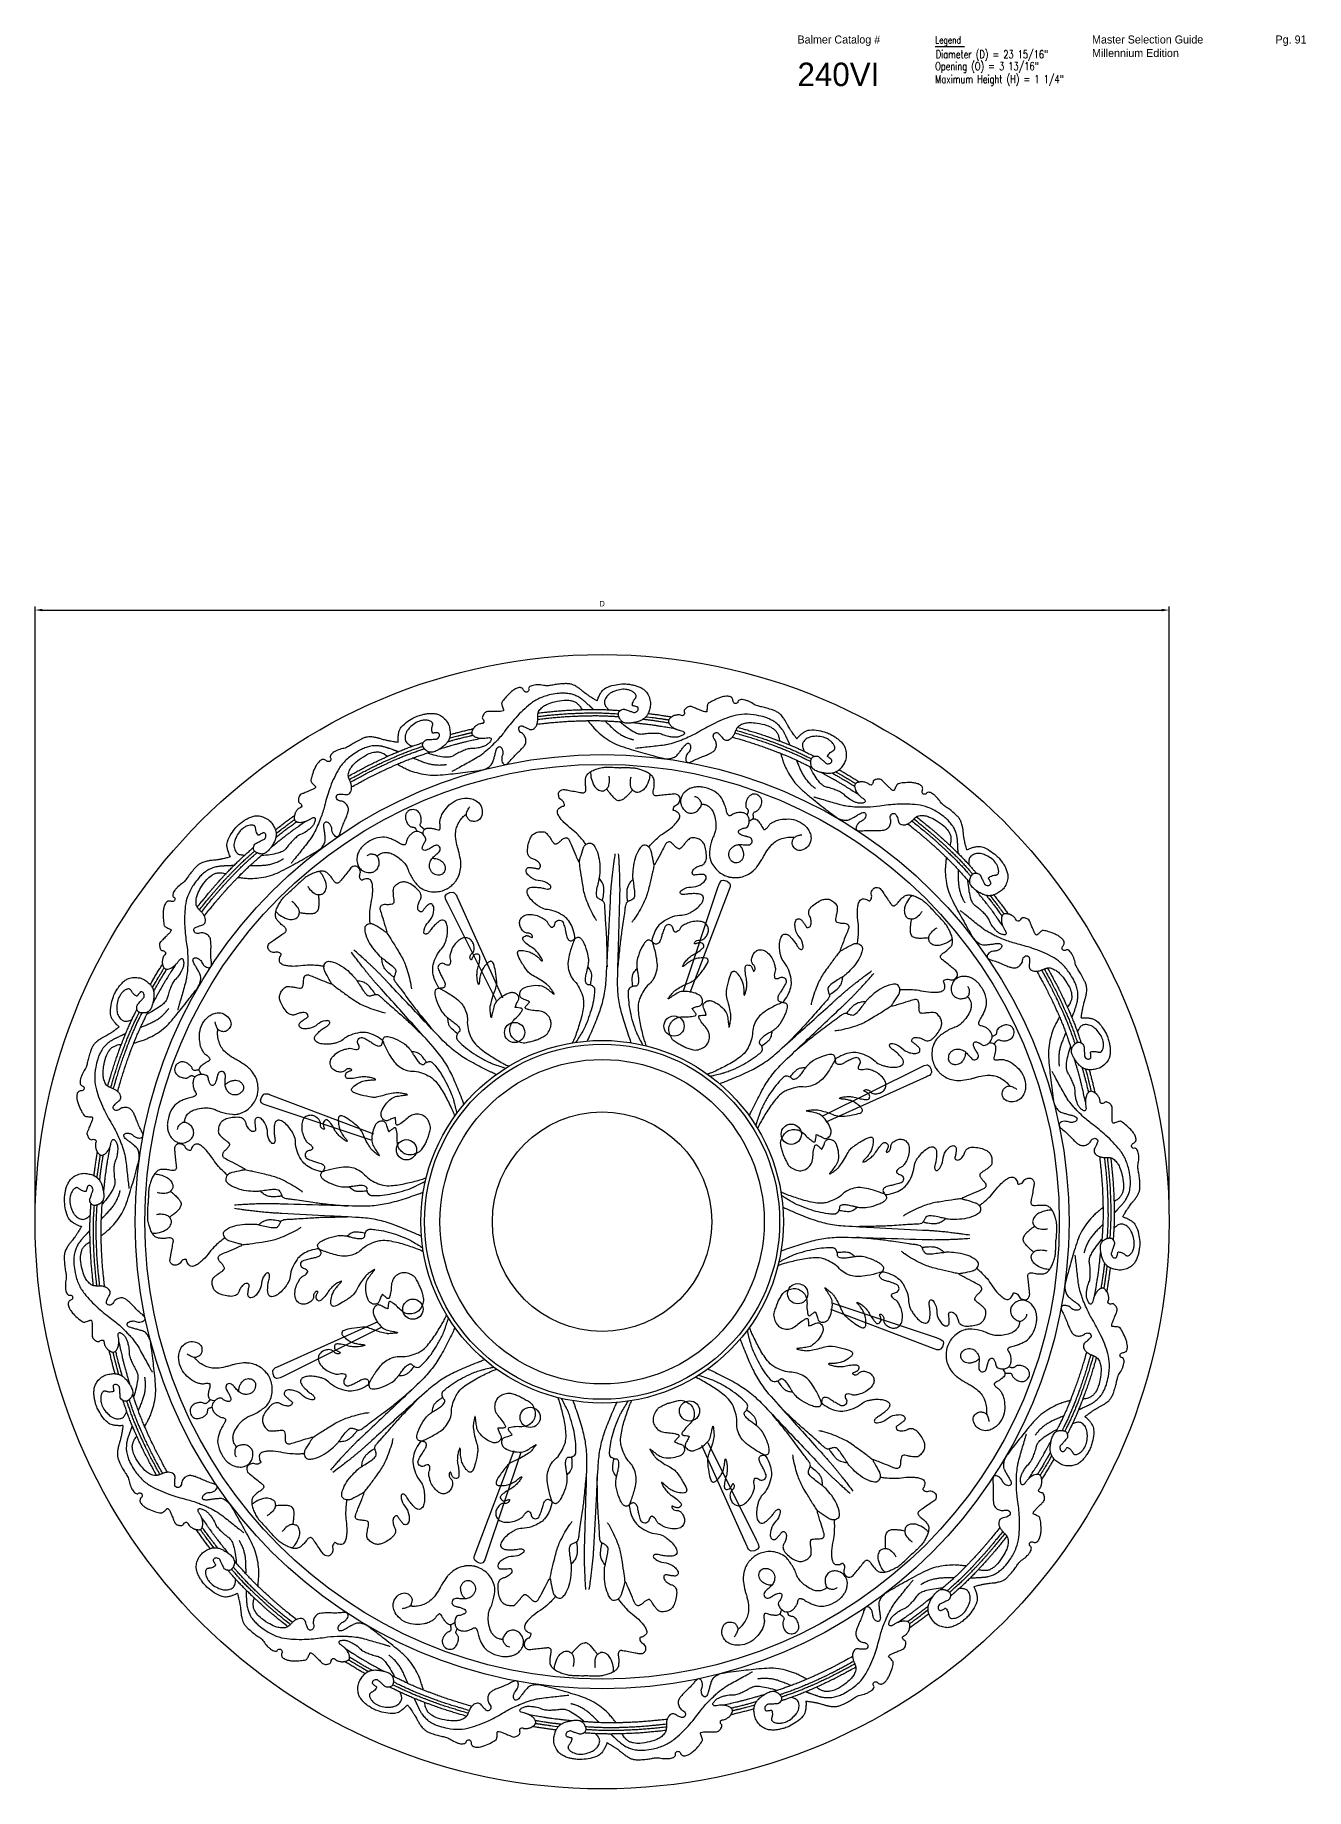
# Model space of a CAD drawing. Header units: millimetres. Extents: x 96 to 279, y 61 to 183.
# Drawn here: x 161.63 to 183.34, y 113.41 to 143.37 of the extents above; entities that cross this region are included whole.
import ezdxf

# ---------------------------------------------------------------- set-up
doc = ezdxf.new("R2010")
doc.units = ezdxf.units.MM
doc.layers.add('DIMENSIONS', color=4, linetype='Continuous')
doc.layers.add('PART', color=7, linetype='Continuous')
doc.styles.add('GENERLNARROW', font='ROMANS.shx', dxfattribs={"width": 0.75, "height": 0.068359})
doc.styles.add('ROMANS', font='TXT')
doc.styles.get("Standard").update_dxf_attribs({"font": 'arial.ttf'})
doc.dimstyles.new('BALMER1', dxfattribs={"dimscale": 0, "dimtxt": 0.09375, "dimasz": 0.125, "dimexe": 0.0625, "dimexo": 0.125, "dimgap": 0.0625, "dimtad": 1, "dimdec": 4, "dimlfac": -1, "dimzin": 3, "dimdsep": 46, "dimlunit": 4, "dimtxsty": 'Standard', "dimcen": 0.0625, "dimdle": 0.0625, "dimclrd": 256, "dimclre": 256, "dimclrt": 256, "dimadec": 0, "dimazin": 0, "dimtfac": 0.75, "dimtdec": 4, "dimtix": 1, "dimtmove": 2, "dimatfit": 3, "dimfxl": 1, "dimtolj": 1, "dimtzin": 3, "dimarcsym": 0})

# ---------------------------------------------------------------- blocks, each defined once
blk = doc.blocks.new('BALMERLEGEND')
at = {"layer": 'DIMENSIONS', "color": 7}
blk.add_line((2.375, 1.034), (2.876, 1.034), dxfattribs=at)
at = {"layer": 'DIMENSIONS', "color": 7, "style": 'ROMANS'}
for s, p in [('Balmer Catalog #', (0.023, 1.086)), ('Master Selection Guide', (5.055, 1.086)), ('Millennium Edition', (5.055, 0.855))]:
    blk.add_text(s, height=0.1367, dxfattribs=at).set_placement(p)
at = {"layer": 'DIMENSIONS', "color": 7, "style": 'GENERLNARROW', "width": 0.75}
blk.add_text('Legend', height=0.125, dxfattribs=at).set_placement((2.375, 1.085))
at = {"layer": 'DIMENSIONS', "color": 7, "style": 'ROMANS'}
for tag, p, height in [('PAGE#', (8.19, 1.086), 0.137), ('CATALOG#', (0.023, 0.359), 0.4)]:
    blk.add_attdef(tag, p, '', height=height, dxfattribs=at)
at = {"layer": 'DIMENSIONS', "color": 7, "style": 'GENERLNARROW', "width": 0.75}
for tag, p in [('DIMENSION1', (2.386, 0.833)), ('DIMENSION2', (2.375, 0.63)), ('DIMENSION3', (2.375, 0.41)), ('EXTRA', (2.375, 0.202)), ('EXTRA', (2.375, -0.006))]:
    blk.add_attdef(tag, p, '', height=0.137, dxfattribs=at)
blk = doc.blocks.new('BALMEREPEAT242VIA')
at = {"layer": 'PART'}
for points in [[(-3.06, 6.617, -0.010451), (-3.059, 6.629, -0.017319), (-3.058, 6.635, -0.026454), (-3.049, 6.674, -0.05827), (-3.042, 6.691, -0.067023), (-3.037, 6.698, -0.040654), (-3.026, 6.707, -0.092636), (-2.999, 6.72, -0.075329), (-2.961, 6.724, -0.017326), (-2.935, 6.722, -0.012093), (-2.898, 6.717, -0.043317), (-2.844, 6.704, 0.054882), (-2.802, 6.694, 0.064775), (-2.782, 6.694, 0.139186), (-2.774, 6.698, 0.146134), (-2.77, 6.704, 0.037811), (-2.765, 6.729, 0.097687), (-2.768, 6.785, -0.093906), (-2.771, 6.844, -0.037931), (-2.765, 6.874, -0.017825), (-2.746, 6.934, -0.071993), (-2.706, 7.007, -0.040489), (-2.61, 7.118, -0.101027), (-2.474, 7.205, -0.096603), (-2.309, 7.235, -0.065933), (-2.225, 7.222, -0.067452), (-2.149, 7.189, -0.135374), (-2.074, 7.109, -0.126577), (-2.047, 6.995, -0.14363), (-2.081, 6.887, -0.196419), (-2.151, 6.84, -0.122773), (-2.238, 6.844, -0.179531), (-2.287, 6.88, -0.042608), (-2.314, 6.93, -0.105024), (-2.319, 6.953, -0.009584), (-2.318, 6.965, -0.02068), (-2.318, 6.97, -0.067335), (-2.309, 7.001, -0.031094), (-2.279, 7.061, -0.029933), (-2.273, 7.071, -0.015138), (-2.259, 7.088)], [(-2.635, 5.694, 0.006626), (-2.62, 5.703, 0.020788), (-2.615, 5.707, 0.02561), (-2.555, 5.757, 0.033826), (-2.514, 5.8, 0.01806), (-2.503, 5.813, 0.010594), (-2.487, 5.837, 0.064316), (-2.437, 5.94, 0.062007), (-2.414, 6.055, 0.000901), (-2.412, 6.075, 0.006192), (-2.412, 6.078, 0.004568), (-2.412, 6.085, 0.001925), (-2.411, 6.101, 0.044361), (-2.415, 6.156, 0.016041), (-2.443, 6.303, 0.021142), (-2.459, 6.362, -0.016646), (-2.48, 6.436, -0.043351), (-2.502, 6.58, -0.059372), (-2.496, 6.686, -0.032732), (-2.485, 6.731, -0.032261), (-2.469, 6.774, -0.04555), (-2.413, 6.87, -0.059636), (-2.356, 6.934, -0.000205), (-2.346, 6.942, -0.003649), (-2.346, 6.943, -0.000242), (-2.345, 6.944, -0.000035), (-2.336, 6.95, -0.004266), (-2.329, 6.956, -0.002824), (-2.318, 6.965)], [(-2.903, 6.206, -0.061279), (-2.84, 6.203, -0.077459), (-2.793, 6.187, -0.035379), (-2.743, 6.157, -0.056408), (-2.716, 6.133, -0.089274), (-2.69, 6.09, -0.092099), (-2.68, 6.042, -0.087979), (-2.69, 5.985, -0.128248), (-2.713, 5.952, -0.012681), (-2.732, 5.936, -0.04453), (-2.738, 5.933, -0.008236), (-2.74, 5.932, -0.003177), (-2.745, 5.929, -0.09914), (-2.776, 5.921, -0.056285), (-2.832, 5.925, -0.095003), (-2.875, 5.942, -0.083128), (-2.914, 5.976, -0.07734), (-2.939, 6.02, -0.084397), (-2.949, 6.066, -0.05536), (-2.944, 6.126, -0.083069), (-2.93, 6.164, -0.015045), (-2.911, 6.196, -0.049455), (-2.904, 6.205, -0.001553), (-2.903, 6.206, -0.000214), (-2.893, 6.216, -0.019345), (-2.835, 6.27, 0.021692), (-2.784, 6.318, 0.278285), (-2.768, 6.386, 0.290341), (-2.82, 6.429, 0.006038), (-2.826, 6.43, 0.0342), (-2.827, 6.43, 0.076191), (-2.853, 6.425, 0.051022), (-2.888, 6.408, 0.000958), (-2.902, 6.4, 0.006773), (-2.904, 6.399, 0.000245), (-2.912, 6.393, 0.000301), (-2.919, 6.389, 0.003166), (-2.927, 6.384, -0.00023), (-2.934, 6.379, -0.03869), (-2.962, 6.364, -0.026164), (-3.005, 6.347, -0.126213), (-3.044, 6.344, -0.199683), (-3.065, 6.358, -0.087349), (-3.072, 6.372, -0.096543), (-3.072, 6.387, -0.055202), (-3.067, 6.408, -0.025182), (-3.048, 6.454, -0.068147), (-3.029, 6.482, 0.087335), (-3.015, 6.505, 0.180283), (-3.014, 6.545, 0.099846), (-3.05, 6.607, 0.007616), (-3.058, 6.615, 0.011549), (-3.063, 6.62, 0.084667), (-3.116, 6.655, 0.108826), (-3.164, 6.665, 0.016167), (-3.171, 6.665, 0.01331), (-3.18, 6.664, 0.096058), (-3.225, 6.649, 0.070113), (-3.276, 6.61, 0.049844), (-3.309, 6.569, 0.045222), (-3.336, 6.517, 0.079588), (-3.346, 6.479, -0.11949), (-3.354, 6.454, -0.07351), (-3.366, 6.44, -0.133771), (-3.375, 6.436, -0.071094), (-3.39, 6.435, -0.059379), (-3.408, 6.439, -0.006211), (-3.416, 6.442, -0.007292), (-3.423, 6.444, -0.048615), (-3.465, 6.467, 0.026672), (-3.541, 6.51, 0.024419), (-3.571, 6.524, 0.010651), (-3.642, 6.55, 0.118564), (-3.79, 6.565, 0.094762), (-3.966, 6.505, 0.03047), (-4.05, 6.45, 0.05139), (-4.094, 6.41, 0.033813), (-4.136, 6.357, 0.039101), (-4.164, 6.306, 0.063546), (-4.184, 6.243, 0.053875), (-4.19, 6.166, 0.071031), (-4.181, 6.117, 0.05379), (-4.155, 6.058, 0.124743), (-4.098, 6, 0.100016), (-4.003, 5.966, 0.089709), (-3.929, 5.969, 0.110929), (-3.875, 5.994, 0.119553), (-3.823, 6.059, 0.131575), (-3.809, 6.134, 0.038539), (-3.821, 6.203, 0.096398), (-3.832, 6.229, 0.002738), (-3.841, 6.24, 0.026017), (-3.842, 6.241, 0.002753), (-3.846, 6.246, 0.011813), (-3.847, 6.247, 0.008707), (-3.848, 6.248, 0.003513), (-3.853, 6.252, 0.017617), (-3.853, 6.252, 0.001283), (-3.859, 6.257, 0.104079), (-3.885, 6.269, 0.048301), (-3.945, 6.277, 0.108407), (-3.977, 6.272, 0.07354), (-4.018, 6.247)], [(-3.845, 6.244, -0.011384), (-3.834, 6.254, -0.01671), (-3.827, 6.26, -0.000427), (-3.819, 6.266, -0.00195), (-3.817, 6.267, -0.010718), (-3.816, 6.268, -0.001146), (-3.807, 6.274, -0.095619), (-3.749, 6.3, -0.079904), (-3.672, 6.305, -0.011448), (-3.662, 6.304, -0.009028), (-3.648, 6.302, -0.071104), (-3.577, 6.278, -0.04369), (-3.473, 6.214, -0.043301), (-3.399, 6.149, -0.05017), (-3.347, 6.082, -0.064617), (-3.314, 6.01, 0.052817), (-3.275, 5.921, 0.039611), (-3.169, 5.763, 0.082462), (-3.101, 5.702, 0.007519), (-3.093, 5.697, 0.004943), (-3.081, 5.69, 0.06839), (-2.973, 5.647, 0.068079), (-2.857, 5.634, 0.054092), (-2.755, 5.647, 0.052614), (-2.655, 5.683, 0.012392), (-2.648, 5.687, 0.006454), (-2.635, 5.694)]]:
    blk.add_lwpolyline(points, format="xyb", dxfattribs=at)
at = {"layer": 'PART', "flags": 128}
blk.add_lwpolyline([(-3.037, 6.697, 0.003439), (-3.04, 6.701, 0.006609), (-3.042, 6.703, 0.056398), (-3.07, 6.727, -0.062364), (-3.095, 6.749, -0.08857), (-3.105, 6.765, -0.091647), (-3.108, 6.783, -0.157303), (-3.103, 6.799, 0.101443), (-3.093, 6.822, 0.067234), (-3.089, 6.868, 0.05154), (-3.098, 6.928, 0.065998), (-3.116, 6.971, 0.071931), (-3.143, 7.005, 0.097449), (-3.179, 7.028, 0.081341), (-3.228, 7.038, 0.077832), (-3.271, 7.034, 0.081991), (-3.308, 7.017, 0.098473), (-3.343, 6.981, 0.112429), (-3.359, 6.94, 0.059963), (-3.36, 6.894, 0.065886), (-3.35, 6.853, 0.03262), (-3.331, 6.812, 0.044891), (-3.313, 6.785, 0.045281), (-3.283, 6.754, 0.120103), (-3.269, 6.746, 0.027625), (-3.249, 6.742, -0.02295), (-3.225, 6.738, -0.005019), (-3.209, 6.734, -0.016282), (-3.204, 6.733, -0.114046), (-3.196, 6.728, -0.06672), (-3.187, 6.717, -0.033516), (-3.181, 6.705, -0.017788), (-3.172, 6.683, -0.022162), (-3.17, 6.676, -0.013043), (-3.167, 6.665)], format="xyb", dxfattribs=at)
blk.add_lwpolyline([(-1.806, 3.772), (-2.635, 5.435), (-2.667, 5.5), (-2.68, 5.554), (-2.679, 5.562), (-2.658, 5.594), (-2.602, 5.622), (-2.549, 5.626), (-2.527, 5.618), (-2.499, 5.591), (-2.491, 5.577), (-2.484, 5.561), (-2.477, 5.545), (-1.702, 3.824)], dxfattribs=at)
at = {"layer": 'PART'}
blk.add_circle((-1.494, 3.232), 0.173, dxfattribs=at)
blk = doc.blocks.new('BALMEREPEAT242VIB')
at = {"layer": 'PART', "flags": 128}
for points in [[(1.22, -8.475, 0.000791), (1.208, -8.462, 0.003102), (1.205, -8.459, 0.003158), (1.158, -8.414, 0.002434), (1.097, -8.356, 0.034547), (1.032, -8.304, 0.019997), (0.911, -8.226, 0.038836), (0.763, -8.153, 0.040389), (0.612, -8.107, 0.01029), (0.432, -8.071, 0.005529), (0.097, -8.016, 0.003651), (-0.1, -7.987, 0.012976), (-0.156, -7.981, 0.056049), (-0.197, -7.982, 0.037363), (-0.258, -7.995, 0.062243), (-0.32, -8.022, 0.101824), (-0.35, -8.05, 0.010962), (-0.371, -8.079, 0.006108), (-0.406, -8.133, 0.011707), (-0.44, -8.191, -0.013405), (-0.47, -8.241, -0.070863), (-0.496, -8.271, -0.100194), (-0.52, -8.285, -0.159563), (-0.538, -8.285, -0.12656), (-0.556, -8.274, -0.11919), (-0.571, -8.248, -0.090521), (-0.575, -8.208, -0.025376), (-0.571, -8.182, -0.03269), (-0.566, -8.161, -0.09859), (-0.548, -8.13, 0.081857), (-0.526, -8.092, 0.076132), (-0.514, -8.04, 0.094641), (-0.519, -7.997, 0.058276), (-0.526, -7.98, 0.083151), (-0.535, -7.97, 0.159535), (-0.559, -7.96, 0.129731), (-0.591, -7.966, 0.047442), (-0.65, -8.002, -0.032842), (-0.734, -8.055, -0.004856), (-0.815, -8.099, 0.006502), (-0.875, -8.131, 0.020276), (-0.912, -8.154, 0.015235), (-0.958, -8.187, 0.129381), (-0.996, -8.236, 0.116964), (-1.008, -8.304, 0.045039), (-1.003, -8.339, 0.04458), (-0.991, -8.372, 0.11651), (-0.966, -8.405, -0.121216), (-0.943, -8.437, -0.121264), (-0.937, -8.473, -0.142258), (-0.948, -8.502, -0.159153), (-0.978, -8.523, -0.205833), (-1.006, -8.519, -0.026216), (-1.026, -8.506, -0.017244), (-1.055, -8.484, -0.037428), (-1.091, -8.45, 0.050519), (-1.117, -8.425, 0.110598), (-1.143, -8.414, 0.097604), (-1.175, -8.413, 0.097925), (-1.215, -8.43, 0.08357), (-1.253, -8.464, 0.002446), (-1.263, -8.478, 0.017487), (-1.264, -8.48, 0.007602), (-1.27, -8.489, 0.009543), (-1.274, -8.496, 0.027982), (-1.286, -8.52, 0.024401), (-1.296, -8.548, 0.001234), (-1.301, -8.565, -0.001895), (-1.307, -8.583, -0.000498), (-1.315, -8.61, -0.002091), (-1.317, -8.617, -0.011432), (-1.319, -8.622, -0.006257), (-1.323, -8.633, -0.010039), (-1.326, -8.64, -0.008267), (-1.33, -8.648, -0.013911), (-1.332, -8.652, -0.005218), (-1.339, -8.663, -0.02271), (-1.34, -8.665, -0.003358), (-1.348, -8.676, -0.096461), (-1.378, -8.703, -0.045677), (-1.452, -8.74, -0.06294), (-1.527, -8.758, -0.036981), (-1.657, -8.764, -0.043458), (-1.824, -8.744, -0.069071), (-1.924, -8.708, -0.026252), (-1.976, -8.677, -0.061056), (-1.996, -8.66, -0.037207), (-2.013, -8.638, -0.019381), (-2.041, -8.592, -0.041472), (-2.053, -8.568, -0.027315), (-2.064, -8.529)], [(-2.14, -8.843, 0.007278), (-2.128, -8.861, 0.015618), (-2.121, -8.869, 0.016509), (-2.077, -8.918, 0.025247), (-2.046, -8.948, 0.05363), (-2.004, -8.977, 0.045985), (-1.95, -9, 0.022365), (-1.89, -9.016, 0.013701), (-1.791, -9.036, 0.025399), (-1.705, -9.046, -0.029443), (-1.632, -9.055, -0.080959), (-1.55, -9.084, 0.067745), (-1.454, -9.121, 0.028721), (-1.402, -9.131, 0.035025), (-1.359, -9.133, 0.079114), (-1.323, -9.126, 0.099268), (-1.297, -9.111, 0.239727), (-1.289, -9.089, -0.229509), (-1.28, -9.066, -0.088512), (-1.262, -9.054, -0.120095), (-1.247, -9.051, -0.119984), (-1.228, -9.057, -0.104277), (-1.212, -9.072, -0.14027), (-1.202, -9.099, 0.137377), (-1.193, -9.126, 0.036317), (-1.179, -9.144, 0.06649), (-1.169, -9.151, 0.084406), (-1.154, -9.158, 0.04581), (-1.123, -9.162, 0.0511), (-1.086, -9.159, 0.034311), (-1.031, -9.146, 0.045676), (-0.966, -9.118, 0.026112), (-0.86, -9.055, 0.035818), (-0.788, -8.998, 0.16313), (-0.778, -8.98, 0.048665), (-0.776, -8.956, 0.017841), (-0.779, -8.889, 0.018309), (-0.781, -8.874, -0.03512), (-0.781, -8.866, -0.366458), (-0.771, -8.854, -0.10729), (-0.724, -8.855, -0.00232), (-0.695, -8.863, -0.001161), (-0.638, -8.878, -0.006183), (-0.562, -8.9, 0.009093), (-0.51, -8.914, 0.159354), (-0.473, -8.912, 0.093866), (-0.421, -8.879, 0.053646), (-0.401, -8.855, 0.089602), (-0.394, -8.839, 0.199525), (-0.398, -8.811, -0.178657), (-0.403, -8.781, -0.05669), (-0.398, -8.762, -0.10552), (-0.392, -8.752, -0.281433), (-0.355, -8.745, 0.154586), (-0.29, -8.747, 0.01008), (-0.237, -8.73, 0.063049), (-0.229, -8.727, 0.004205), (-0.219, -8.72, 0.01503), (-0.216, -8.718, 0.002952), (-0.209, -8.713, 0.003664), (-0.203, -8.708, 0.008951), (-0.201, -8.706, 0.00208), (-0.19, -8.697, 0.039984), (-0.165, -8.672, 0.065556), (-0.153, -8.653, 0.005782), (-0.151, -8.649, 0.011975), (-0.151, -8.647, 0.017519), (-0.15, -8.645, 0.005949), (-0.149, -8.64, 0.105127), (-0.147, -8.621, 0.086134), (-0.155, -8.6, 0.00394), (-0.157, -8.596, 0.00926), (-0.158, -8.594, 0.018234), (-0.16, -8.591, 0.004785), (-0.167, -8.581, 0.079551), (-0.203, -8.546, 0.056592), (-0.265, -8.512, 0.001529), (-0.278, -8.507, 0.012521), (-0.28, -8.506, 0.003626), (-0.291, -8.503, 0.006976), (-0.296, -8.501, 0.009599), (-0.297, -8.501, 0.000382), (-0.313, -8.497, 0.045512), (-0.366, -8.488, -0.05159), (-0.412, -8.48, -0.143439), (-0.436, -8.465, -0.21182), (-0.441, -8.447, -0.13987), (-0.437, -8.435, -0.058484), (-0.416, -8.414, -0.063072), (-0.363, -8.382, -0.067673), (-0.308, -8.366, -0.029512), (-0.253, -8.361, -0.023537), (-0.184, -8.362, -0.061861), (-0.075, -8.382, 0.087243), (0.004, -8.393, 0.016948), (0.046, -8.39, 0.008417), (0.13, -8.379, 0.037649), (0.221, -8.36, -0.049673), (0.29, -8.346, -0.07526), (0.349, -8.349, -0.053403), (0.428, -8.375, -0.022932), (0.545, -8.434, -0.019855), (0.673, -8.513, -0.001814), (0.675, -8.514, -0.000579), (0.68, -8.518)], [(-2.104, -8.694, 0.005927), (-2.094, -8.706, 0.016203), (-2.09, -8.71, 0.031066), (-2.033, -8.763, 0.03336), (-1.974, -8.806, 0.036469), (-1.932, -8.827, 0.020259), (-1.853, -8.858, 0.038627), (-1.773, -8.878, 0.022538), (-1.633, -8.896, 0.056285), (-1.426, -8.89, 0.063024), (-1.248, -8.841, 0.021553), (-1.096, -8.77, 0.020341), (-0.943, -8.682, 0.023899), (-0.697, -8.51, -0.032832), (-0.516, -8.388, -0.008279), (-0.398, -8.322, -0.014092), (-0.327, -8.286, -0.017898), (-0.199, -8.232, -0.03205), (-0.125, -8.209, -0.00249), (0.008, -8.177, -0.001359), (0.253, -8.121, -0.000051), (0.306, -8.109, 0.002272), (0.359, -8.097, 0.00114), (0.359, -8.097, 0.000013), (0.36, -8.097)], [(-1.263, -8.478, -0.001601), (-1.376, -8.458, -0.002387), (-1.452, -8.445, -0.000014), (-1.545, -8.428, -0.001157), (-1.546, -8.427, -0.001725), (-1.592, -8.419, -0.001638), (-1.64, -8.409, -0.001943), (-1.686, -8.4, -0.001837), (-1.734, -8.389, -0.001582), (-1.783, -8.379, -0.001707), (-1.828, -8.368, -0.001375), (-1.83, -8.368, -0.000034), (-1.921, -8.346, -0.002721), (-1.953, -8.339, -0.001377), (-2.014, -8.323)], [(0.931, -8.505, 0.000422), (0.917, -8.494, 0.002139), (0.915, -8.491, 0.000606), (0.859, -8.447, 0.000983), (0.824, -8.42, 0.011908), (0.794, -8.397, 0.005813), (0.731, -8.354, 0.027991), (0.67, -8.318, 0.027841), (0.606, -8.289, 0.022486), (0.533, -8.264, 0.026071), (0.468, -8.249, 0.000863), (0.448, -8.245, 0.001084), (0.431, -8.243, 0.005306), (0.426, -8.242, 0.002203), (0.412, -8.24)], [(-1.334, -8.655, -0.001488), (-1.443, -8.637, -0.00222), (-1.516, -8.624, -0.000012), (-1.606, -8.607, -0.001059), (-1.607, -8.607, -0.001621), (-1.651, -8.599, -0.001517), (-1.698, -8.59, -0.001899), (-1.742, -8.581, -0.001775), (-1.789, -8.571, -0.00158), (-1.835, -8.561, -0.001677), (-1.879, -8.551, -0.001364), (-1.881, -8.55, -0.000033), (-1.969, -8.53, -0.002696), (-2, -8.522, -0.001364), (-2.059, -8.507)], [(-1.312, -8.601, -0.001523), (-1.423, -8.582, -0.002271), (-1.497, -8.569, -0.000012), (-1.588, -8.552, -0.001088), (-1.589, -8.552, -0.001653), (-1.633, -8.543, -0.001555), (-1.68, -8.534, -0.001915), (-1.725, -8.525, -0.001795), (-1.772, -8.515, -0.001581), (-1.819, -8.505, -0.001687), (-1.863, -8.495, -0.001368), (-1.866, -8.494, -0.000033), (-1.954, -8.473, -0.002702), (-1.985, -8.466, -0.001368), (-2.045, -8.451)], [(-1.304, -8.553, -0.001508), (-1.414, -8.534, -0.002249), (-1.488, -8.521, -0.000012), (-1.579, -8.505, -0.001075), (-1.58, -8.505, -0.001639), (-1.624, -8.496, -0.001538), (-1.671, -8.487, -0.001908), (-1.715, -8.478, -0.001786), (-1.762, -8.468, -0.001581), (-1.809, -8.458, -0.001683), (-1.853, -8.448, -0.001366), (-1.855, -8.447, -0.000033), (-1.944, -8.426, -0.002699), (-1.974, -8.419, -0.001366), (-2.034, -8.404)], [(-0.291, -8.502, 0.000041), (-0.272, -8.504, 0.00029), (-0.27, -8.504, 0.000008), (-0.149, -8.512, 0.000079), (-0.136, -8.512, 0.001071), (-0.09, -8.515, 0.000927), (-0.038, -8.518, 0.004567), (0.001, -8.52, 0.003004), (0.06, -8.522, 0.002706), (0.119, -8.523, 0.002947), (0.174, -8.524, 0.001265), (0.259, -8.524, 0.001685), (0.323, -8.524, 0.0002), (0.338, -8.524, 0.000027), (0.446, -8.523, 0.000577), (0.449, -8.523, 0.000085), (0.467, -8.522)], [(0.285, -8.608, -0.00006), (0.271, -8.607, -0.000319), (0.268, -8.607, -0.000007), (0.2, -8.607, -0.000076), (0.194, -8.607, -0.001109), (0.152, -8.607, -0.000737), (0.089, -8.606, -0.002623), (0.052, -8.605, -0.002672), (0.016, -8.604, -0.006926), (-0.026, -8.602, 0.005878), (-0.068, -8.6, 0.000775), (-0.111, -8.598, 0.002294), (-0.125, -8.598, 0.000118), (-0.126, -8.598, 0.000006), (-0.14, -8.598, 0.000733), (-0.146, -8.597, 0.000386), (-0.156, -8.597)], [(0.242, -8.656, -0.000004), (0.226, -8.656, -0.000025), (0.223, -8.656), (0.138, -8.655, -0.000212), (0.093, -8.654, -0.000636), (0.078, -8.654, -0.00359), (0.063, -8.653, -0.001274), (0.021, -8.652, -0.00001), (0.004, -8.652, -0.000086), (0.002, -8.651, -0.000012), (-0.013, -8.651, -0.00003), (-0.018, -8.651, -0.000132), (-0.039, -8.65, -0.00013), (-0.061, -8.649, -0.000075), (-0.069, -8.649, -0.000052), (-0.082, -8.648, -0.00014), (-0.087, -8.648, -0.000049), (-0.101, -8.648, -0.000536), (-0.125, -8.647, -0.000914), (-0.139, -8.646, -0.000161), (-0.139, -8.646, -0.000006), (-0.148, -8.646, -0.00043), (-0.148, -8.646, -0.000102), (-0.15, -8.646)], [(1.102, -8.827, -0.012802), (1.095, -8.86, -0.018558), (1.089, -8.883, -0.021878), (1.067, -8.944, -0.024658), (1.042, -8.996, -0.120596), (0.982, -9.063, -0.070918), (0.846, -9.129, -0.030456), (0.715, -9.163, -0.046626), (0.627, -9.172, -0.016882), (0.55, -9.17, -0.020936), (0.488, -9.164, -0.037063), (0.423, -9.149, -0.033358), (0.354, -9.123, -0.081387), (0.299, -9.087, -0.062168), (0.243, -9.02, -0.072124), (0.2, -8.926, -0.087096), (0.191, -8.841, -0.019821), (0.2, -8.76, -0.047677), (0.208, -8.727, -0.000649), (0.212, -8.714, -0.007699), (0.212, -8.713, -0.003899), (0.215, -8.708, -0.003194), (0.217, -8.7, -0.021344), (0.226, -8.681, -0.022139), (0.237, -8.664, -0.004145), (0.241, -8.657, -0.006729), (0.244, -8.652, -0.007265), (0.247, -8.648, -0.004239), (0.252, -8.642, -0.024347), (0.263, -8.629, -0.016805), (0.28, -8.612, -0.010219), (0.282, -8.61, -0.003504), (0.29, -8.604, -0.048805), (0.336, -8.573, -0.038375), (0.401, -8.544, -0.001595), (0.424, -8.536, -0.007336), (0.429, -8.534, -0.001808), (0.445, -8.529, -0.002269), (0.458, -8.525, -0.007353), (0.462, -8.524, -0.001427), (0.487, -8.517, -0.028013), (0.521, -8.51, -0.02406), (0.561, -8.506, -0.055306), (0.597, -8.509, -0.064605), (0.626, -8.518, -0.01075), (0.634, -8.521, -0.017694), (0.638, -8.524, -0.050572), (0.659, -8.54, -0.048118), (0.678, -8.561, -0.0028), (0.685, -8.57, -0.011385), (0.686, -8.573, -0.003381), (0.692, -8.581, -0.006607), (0.694, -8.585, -0.008104), (0.697, -8.59, -0.005232), (0.702, -8.598, -0.012702), (0.704, -8.602, -0.005767), (0.708, -8.612, -0.030268), (0.713, -8.626, -0.03468), (0.716, -8.639, -0.01425), (0.717, -8.647, -0.015818), (0.717, -8.653, -0.015209), (0.717, -8.655, -0.004415), (0.717, -8.66, -0.093533), (0.712, -8.682, -0.084427), (0.697, -8.703, -0.008995), (0.691, -8.71, -0.017802), (0.687, -8.713, -0.015982), (0.684, -8.715, -0.005313), (0.675, -8.722, -0.077117), (0.643, -8.738, -0.129296), (0.621, -8.739, -0.002595), (0.607, -8.736, -0.000532), (0.539, -8.721, -0.001637), (0.488, -8.71, 0.002802), (0.458, -8.703, 0.155594), (0.443, -8.705, 0.06897), (0.413, -8.722, 0.100373), (0.395, -8.744, 0.121652), (0.389, -8.767, 0.116788), (0.395, -8.792, 0.212987), (0.407, -8.801, 0.01781), (0.42, -8.805, 0.008149), (0.451, -8.811, 0.023288), (0.476, -8.814, -0.042639), (0.489, -8.816, -0.298143), (0.497, -8.824, -0.089469), (0.496, -8.859, -0.034518), (0.486, -8.898, -0.048803), (0.474, -8.924, -0.02569), (0.465, -8.938, 0.032055), (0.458, -8.949, 0.048868), (0.451, -8.966, 0.060414), (0.449, -8.98, 0.099128), (0.45, -8.987, 0.041559), (0.457, -9.004, 0.1026), (0.477, -9.027, 0.056819), (0.523, -9.055, 0.053202), (0.563, -9.069, 0.038745), (0.619, -9.077, 0.074378), (0.715, -9.069, 0.063481), (0.82, -9.03, 0.035402), (0.888, -8.988, 0.061414), (0.922, -8.957, 0.043111), (0.949, -8.919, 0.050159), (0.966, -8.882, 0.049396), (0.975, -8.842, 0.072465), (0.975, -8.815, 0.064734), (0.965, -8.781, 0.07703), (0.948, -8.756, 0.015739), (0.927, -8.733, 0.015167), (0.903, -8.711, 0.012161), (0.898, -8.707, 0.006144), (0.889, -8.699)], [(1.324, -8.46, -0.00155), (1.267, -8.468, -0.003055), (1.238, -8.472, -0.000045), (1.154, -8.483, -0.00155), (1.151, -8.483, -0.002114), (1.111, -8.488, -0.001838), (1.065, -8.493, -0.002393), (1.022, -8.497, -0.002331), (0.978, -8.501, -0.002442), (0.934, -8.504, -0.002483), (0.891, -8.507, -0.00195), (0.89, -8.507, -0.000033), (0.804, -8.512, -0.003716), (0.734, -8.516, -0.002499), (0.63, -8.52)], [(1.353, -8.648, -0.001382), (1.299, -8.656, -0.002727), (1.271, -8.66, -0.000036), (1.191, -8.67, -0.001381), (1.189, -8.67, -0.001895), (1.15, -8.675, -0.001638), (1.106, -8.68, -0.002153), (1.067, -8.684, -0.001942), (1.023, -8.689, -0.002365), (0.981, -8.692, -0.002483), (0.941, -8.696, -0.002136), (0.896, -8.699, -0.00246), (0.858, -8.701, -0.001247), (0.856, -8.701, -0.000034), (0.775, -8.705, -0.002307), (0.747, -8.707, -0.001171), (0.692, -8.709)], [(1.337, -8.543, -0.001327), (1.285, -8.55, -0.002621), (1.258, -8.554, -0.000033), (1.181, -8.564, -0.001327), (1.179, -8.564, -0.001798), (1.142, -8.569, -0.001562), (1.1, -8.574, -0.002034), (1.063, -8.578, -0.00182), (1.021, -8.582, -0.002249), (0.981, -8.585, -0.002299), (0.942, -8.589, -0.002146), (0.9, -8.592, -0.002413), (0.862, -8.594, -0.001387), (0.86, -8.594, -0.000038), (0.783, -8.599, -0.002516), (0.756, -8.6, -0.001277), (0.703, -8.602)], [(1.344, -8.59, -0.001322), (1.292, -8.598, -0.002612), (1.266, -8.601, -0.000032), (1.19, -8.611, -0.001322), (1.188, -8.611, -0.001784), (1.152, -8.616, -0.001553), (1.11, -8.621, -0.002016), (1.073, -8.625, -0.001806), (1.031, -8.629, -0.002227), (0.992, -8.632, -0.002274), (0.953, -8.636, -0.002129), (0.911, -8.639, -0.00239), (0.874, -8.641, -0.001388), (0.872, -8.641, -0.000038), (0.796, -8.645, -0.002518), (0.769, -8.647, -0.001278), (0.717, -8.649)], [(1.148, -8.675, 0.000724), (1.156, -8.681, 0.001366), (1.16, -8.684, 0.000007), (1.171, -8.692, 0.00074), (1.171, -8.692, 0.000679), (1.176, -8.696, 0.000768), (1.181, -8.699, 0.000634), (1.186, -8.703, 0.000764), (1.19, -8.706, 0.000531), (1.194, -8.709, 0.000676), (1.198, -8.712, 0.000393), (1.2, -8.713, 0.000195), (1.205, -8.717, 0.001241), (1.212, -8.722, -0.000569), (1.219, -8.727, -0.00313), (1.245, -8.746, 0.00102), (1.272, -8.765, 0.000645), (1.285, -8.774, 0.000613), (1.299, -8.784, 0.00401), (1.309, -8.791, 0.0023), (1.326, -8.803, 0.005247), (1.328, -8.804, 0.000311), (1.354, -8.821, 0.010253), (1.364, -8.826, 0.005271), (1.383, -8.837)], [(0.212, -8.714, -0.000154), (0.196, -8.714, -0.000788), (0.193, -8.714, -0.000035), (0.118, -8.713, -0.000292), (0.109, -8.713, -0.002233), (0.034, -8.711, -0.004185), (-0.006, -8.71, -0.000696), (-0.046, -8.708, 0.000334), (-0.086, -8.706, 0.000137), (-0.163, -8.703, 0.001439), (-0.17, -8.703, 0.002125), (-0.176, -8.703, 0.000655), (-0.195, -8.702, 0.000816), (-0.195, -8.702, 0.000026), (-0.196, -8.702)], [(1.102, -8.827, -0.0032), (1.149, -8.848, -0.004748), (1.18, -8.862, -0.000055), (1.218, -8.88, -0.002219), (1.219, -8.88, -0.003518), (1.236, -8.889, -0.002875), (1.258, -8.9, -0.00472), (1.276, -8.909, -0.004355), (1.295, -8.92, -0.005023), (1.297, -8.921, -0.000159), (1.333, -8.942, -0.008542), (1.363, -8.961, -0.005813), (1.407, -8.989)]]:
    blk.add_lwpolyline(points, format="xyb", dxfattribs=at)
blk.add_lwpolyline([(1.357, -8.67), (1.349, -8.66), (1.341, -8.65)], dxfattribs=at)
blk = doc.blocks.new('BALMEREPEAT242VIC')
at = {"layer": 'PART', "flags": 128}
for points in [[(3.156, -0.972, 0.002962), (3.152, -0.986, 0.005356), (3.149, -0.994, 0.018767), (3.131, -1.072, 0.018146), (3.118, -1.154, 0.110509), (3.123, -1.207, 0.059472), (3.165, -1.298, 0.104069), (3.228, -1.364, 0.111173), (3.307, -1.395, 0.097119), (3.403, -1.392, 0.108936), (3.48, -1.355, 0.05717), (3.555, -1.281, -0.05595), (3.633, -1.204, -0.014121), (3.676, -1.172, -0.07673), (3.685, -1.168, -0.205575), (3.704, -1.17, -0.218206), (3.714, -1.184, -0.001739), (3.718, -1.202, -0.000586), (3.729, -1.255, -0.002079), (3.734, -1.284, 0.009463), (3.735, -1.29, 0.461803), (3.736, -1.29, 0.010013), (3.768, -1.277, 0.051774), (3.829, -1.241, -0.074356), (3.872, -1.218, -0.120597), (3.903, -1.215, -0.11197), (3.933, -1.227, -0.06253), (3.961, -1.251, -0.082008), (3.976, -1.275, -0.003978), (3.981, -1.286, -0.012419), (3.982, -1.29, -0.018717), (3.983, -1.292, -0.002743), (3.987, -1.306, -0.127853), (3.986, -1.363, -0.057402), (3.941, -1.478, -0.078789), (3.847, -1.604, -0.123102), (3.76, -1.654, -0.001373), (3.666, -1.681, -0.002003), (3.602, -1.698, -0.001718), (3.59, -1.702, 0.007153), (3.586, -1.703, 0.623029), (3.586, -1.705, 0.123288), (3.595, -1.709, 0.004313), (3.601, -1.71, 0.006221), (3.605, -1.71, 0.002054), (3.607, -1.711, 0.000313), (3.626, -1.712, 0.017188), (3.715, -1.716, 0.031946), (3.762, -1.714, 0.041155), (3.78, -1.71, 0.006946), (3.885, -1.679, 0.037031), (4.008, -1.63, -0.043932), (4.111, -1.59, -0.071375), (4.184, -1.58, -0.027729), (4.37, -1.592, -0.03911), (4.502, -1.618, -0.150473), (4.532, -1.637, -0.08535), (4.541, -1.653, -0.105385), (4.543, -1.668, -0.123697), (4.536, -1.691, -0.053984), (4.502, -1.734, -0.049011), (4.421, -1.803, -0.067879), (4.353, -1.838, -0.010236), (4.302, -1.855, -0.013468), (4.263, -1.865, -0.044235), (4.204, -1.874, 0.077458), (4.171, -1.882, 0.046355), (4.164, -1.885, 0.0702), (4.16, -1.889, 0.544604), (4.161, -1.893, 0.038531), (4.211, -1.905, 0.039459), (4.287, -1.911, 0.035314), (4.371, -1.905, 0.058077), (4.461, -1.881, -0.048778), (4.567, -1.851, -0.03228), (4.629, -1.843, -0.081507), (4.654, -1.846, -0.193461), (4.672, -1.86, -0.13133), (4.68, -1.891, -0.095389), (4.674, -1.928, -0.150486), (4.659, -1.946, -0.005699), (4.645, -1.956, -0.004243), (4.627, -1.968, -0.020712), (4.603, -1.981, 0.033516), (4.589, -1.99, 0.47133), (4.588, -1.999, 0.133405), (4.612, -2.012, 0.090762), (4.626, -2.013, 0.045088), (4.654, -2.007, 0.173747), (4.692, -1.977, -0.150217), (4.735, -1.942, -0.10166), (4.783, -1.932, -0.068758), (4.856, -1.942, -0.106671), (4.92, -1.977, -0.118428), (4.958, -2.03, -0.142239), (4.967, -2.103, -0.114838), (4.932, -2.185, -0.062509), (4.853, -2.27, -0.070503), (4.765, -2.323, -0.0194), (4.698, -2.35, -0.043444), (4.667, -2.358, -0.1036), (4.617, -2.355, 0.099646), (4.565, -2.352, 0.06447), (4.526, -2.363, 0.177941), (4.515, -2.374, 0.115942), (4.513, -2.384, 0.048608), (4.515, -2.408, 0.14872), (4.532, -2.44, -0.139101), (4.551, -2.474, -0.109744), (4.551, -2.512, -0.122285), (4.537, -2.542, -0.130204), (4.503, -2.565, -0.156608), (4.469, -2.567, -0.023607), (4.425, -2.553, -0.012488), (4.344, -2.52, -0.014957), (4.279, -2.489, 0.023285), (4.236, -2.47, 0.074505), (4.202, -2.463, 0.082537), (4.17, -2.465, 0.103916), (4.147, -2.477, 0.148164), (4.136, -2.492, 0.037691), (4.131, -2.514, 0.028747), (4.128, -2.545, 0.015574), (4.127, -2.561, -0.016128), (4.127, -2.577, -0.06695), (4.122, -2.602, -0.070307), (4.112, -2.623, -0.162571), (4.096, -2.635, -0.071329), (4.05, -2.644, -0.051018), (4.003, -2.641, -0.029515), (3.924, -2.623, -0.045301), (3.753, -2.556, -0.074994), (3.662, -2.492, -0.004329), (3.629, -2.46, -0.02234), (3.623, -2.454, -0.001057), (3.608, -2.436, -0.005536), (3.605, -2.433, -0.003535), (3.596, -2.422, 0.000451), (3.588, -2.41, 0.00701), (3.57, -2.389, 0.002291), (3.516, -2.325, 0.055697), (3.46, -2.273, 0.092587), (3.419, -2.253, 0.083788), (3.399, -2.251, 0.09943), (3.382, -2.255, 0.152592), (3.369, -2.267, -0.106837), (3.353, -2.286, -0.087211), (3.297, -2.314, -0.144024), (3.259, -2.314, -0.013876), (3.251, -2.312, -0.024154), (3.246, -2.31, -0.067255), (3.221, -2.294, -0.020577), (3.151, -2.229, -0.025042), (3.039, -2.106, -0.024335), (2.938, -1.969, -0.016096), (2.839, -1.81, -0.030795), (2.795, -1.723, -0.004848), (2.769, -1.66, -0.003001), (2.729, -1.558, -0.007164), (2.723, -1.543, -0.002574), (2.709, -1.501)], [(4.132, -2.565, 0.004921), (4.113, -2.531, 0.009842), (4.103, -2.514, 0.024986), (3.985, -2.343, 0.03506), (3.888, -2.232, 0.072914), (3.798, -2.167, 0.063398), (3.679, -2.122, 0.090158), (3.555, -2.115, -0.07939), (3.413, -2.11, -0.03397), (3.278, -2.074, -0.056248), (3.201, -2.038, -0.065702), (3.093, -1.95, -0.035169), (2.928, -1.749, -0.011052), (2.793, -1.549, -0.030461), (2.75, -1.472, -0.014429), (2.747, -1.467, -0.003586), (2.739, -1.446)], [(2.607, -1.671, 0.002479), (2.643, -1.74, 0.007331), (2.655, -1.762, 0.006205), (2.805, -2.022, 0.01162), (2.89, -2.157, 0.036156), (3.054, -2.371, 0.033854), (3.26, -2.573, 0.000923), (3.632, -2.89, 0.000541), (4.268, -3.43, 0.000009), (4.307, -3.462, -0.000773), (4.346, -3.495, -0.003477), (4.377, -3.522, -0.002302), (4.423, -3.562, -0.002604), (4.46, -3.596, -0.002552), (4.498, -3.631, -0.001818), (4.539, -3.668, -0.002184), (4.572, -3.7, -0.00131), (4.613, -3.739, -0.001612), (4.645, -3.771, -0.001007), (4.646, -3.772, -0.000011), (4.718, -3.842, -0.002169), (4.776, -3.9, -0.001454), (4.861, -3.987)], [(3.342, -2.298, 0.001982), (3.347, -2.304, 0.00354), (3.35, -2.308, 0.021901), (3.419, -2.38, 0.0381), (3.463, -2.416, 0.099754), (3.51, -2.437, 0.060174), (3.594, -2.445, 0.01696), (3.601, -2.444, 0.00988), (3.614, -2.443)], [(4.132, -2.565, 0.005776), (4.147, -2.575, 0.009808), (4.155, -2.58, 0.056617), (4.3, -2.641, 0.066786), (4.431, -2.661, 0.079225), (4.536, -2.646, 0.052632), (4.683, -2.584, 0.079254), (4.807, -2.487, -0.107222), (4.903, -2.42, -0.025037), (4.958, -2.4, -0.020306), (5.029, -2.381, -0.053411), (5.146, -2.369, -0.077903), (5.227, -2.381, -0.079344), (5.264, -2.4, -0.11956), (5.282, -2.421, -0.143171), (5.289, -2.459, -0.11416), (5.273, -2.504, -0.034822), (5.237, -2.554, -0.024689), (5.178, -2.619, -0.034047), (5.122, -2.667, 0.050678), (5.085, -2.7, 0.066329), (5.071, -2.722, 0.082947), (5.065, -2.741, 0.193939), (5.07, -2.762, 0.175059), (5.09, -2.775, 0.096907), (5.102, -2.776, 0.027892), (5.143, -2.767, 0.151244), (5.268, -2.69, -0.139024), (5.401, -2.602, -0.043045), (5.483, -2.584, -0.090003), (5.524, -2.586, -0.093157), (5.56, -2.602, -0.151487), (5.575, -2.621, -0.11408), (5.579, -2.651, -0.14452), (5.571, -2.673, -0.021405), (5.555, -2.692, -0.008949), (5.514, -2.735, -0.036412), (5.472, -2.771, 0.068055), (5.451, -2.793, 0.207673), (5.448, -2.806, 0.105657), (5.457, -2.829, 0.140037), (5.482, -2.851, 0.119996), (5.52, -2.858, 0.036353), (5.549, -2.855, 0.025338), (5.59, -2.844, 0.087709), (5.65, -2.814, -0.110924), (5.698, -2.792, -0.077955), (5.727, -2.79, -0.056886), (5.767, -2.799, -0.089926), (5.809, -2.823, -0.039962), (5.888, -2.9, -0.052102), (5.949, -2.986, -0.079373), (5.973, -3.051, -0.099264), (5.973, -3.115, -0.083558), (5.946, -3.184, -0.068187), (5.897, -3.246, -0.153858), (5.865, -3.262, -0.023945), (5.828, -3.266, -0.015964), (5.772, -3.267, -0.0305), (5.707, -3.263, 0.042407), (5.66, -3.261, 0.086686), (5.625, -3.268, 0.176167), (5.612, -3.28, 0.08188), (5.608, -3.293, 0.022677), (5.602, -3.339, 0.056666), (5.605, -3.398, -0.072054), (5.605, -3.444, -0.097706), (5.594, -3.479, -0.145353), (5.576, -3.496, -0.087798), (5.55, -3.504, -0.085495), (5.522, -3.502, -0.011307), (5.418, -3.477, 0.007033), (5.25, -3.434, 0.000507), (5.154, -3.411, 0.01865), (5.152, -3.411, 0.029057), (5.146, -3.41, 0.033004), (5.142, -3.41, 0.01659), (5.139, -3.41, 0.025578), (5.138, -3.411, 0.039521), (5.136, -3.411, 0.041027), (5.135, -3.412, 0.058696), (5.134, -3.413, 0.059648), (5.133, -3.414, 0.053894), (5.133, -3.415, 0.05555), (5.133, -3.416, 0.033605), (5.133, -3.417, 0.025517), (5.133, -3.419, 0.031561), (5.133, -3.421, 0.030339), (5.134, -3.422, 0.068985), (5.138, -3.43, -0.01101), (5.172, -3.473, -0.004727), (5.267, -3.605, -0.031395), (5.28, -3.626, -0.064004), (5.286, -3.643, -0.035189), (5.292, -3.675, -0.012259), (5.292, -3.678, -0.003973), (5.292, -3.69, -0.108721), (5.284, -3.731, -0.102711), (5.259, -3.768, -0.167112), (5.227, -3.782, -0.070455), (5.145, -3.779, -0.060418), (4.995, -3.731, -0.054856), (4.846, -3.642, -0.011606), (4.734, -3.554, -0.048785), (4.711, -3.53, -0.002694), (4.697, -3.512, 0.002512), (4.683, -3.495, 0.005908), (4.649, -3.455, 0.002686), (4.574, -3.368, 0.060921), (4.501, -3.302, 0.164597), (4.465, -3.291, 0.070059), (4.432, -3.297, 0.044149), (4.383, -3.318, 0.003673), (4.376, -3.322, -0.016977), (4.374, -3.323, -0.010492), (4.371, -3.325, -0.005498), (4.365, -3.327, -0.028222), (4.363, -3.328, -0.006573), (4.354, -3.33, -0.124178), (4.323, -3.33, -0.083338), (4.281, -3.311, -0.004345), (4.226, -3.274, 0.003238), (4.153, -3.224, 0.00174), (3.9, -3.056, -0.004608), (3.805, -2.992, -0.010165), (3.709, -2.924, 0.003817), (3.454, -2.737, 0.002914), (3.449, -2.733, 0.000424), (3.412, -2.707)], [(5.133, -3.416, 0.002866), (5.053, -3.368, 0.006504), (5.018, -3.348, 0.003531), (4.836, -3.249, 0.005795), (4.725, -3.19, 0.048961), (4.522, -3.111, 0.033747), (4.214, -3.046, 0.019511), (4.198, -3.045, 0.005919), (4.147, -3.042)], [(4.362, -3.328, 0.010071), (4.381, -3.353, 0.016781), (4.393, -3.368, 0.028533), (4.476, -3.449, 0.054527), (4.526, -3.484, 0.072734), (4.586, -3.507, 0.052978), (4.672, -3.516, 0.01826), (4.681, -3.516, 0.010207), (4.698, -3.514)], [(5.292, -3.684, 0.003424), (5.309, -3.686, 0.015123), (5.313, -3.686, 0.020674), (5.384, -3.686, 0.012139), (5.505, -3.677, 0.044468), (5.649, -3.65, -0.037097), (5.82, -3.615, -0.026118), (5.889, -3.61, -0.02568), (5.959, -3.612, -0.11149), (6.031, -3.635, -0.191303), (6.059, -3.671, -0.067222), (6.063, -3.698, -0.044299), (6.06, -3.741, -0.123794), (6.046, -3.776, 0.254442), (6.043, -3.795, 0.160841), (6.046, -3.799, 0.032345), (6.07, -3.813, 0.22655), (6.145, -3.814, -0.215009), (6.224, -3.813, -0.093039), (6.27, -3.844, -0.152245), (6.286, -3.875, -0.11433), (6.284, -3.926, -0.141452), (6.262, -3.962, -0.000209), (6.201, -4.017, 0.00015), (6.116, -4.094, 0.000029), (6.045, -4.158, 0.000134), (6.03, -4.172, 0.107197), (6.018, -4.189, 0.105451), (6.014, -4.21, 0.127709), (6.018, -4.227, 0.076332), (6.036, -4.25, 0.068753), (6.081, -4.281, -0.052246), (6.141, -4.32, -0.015375), (6.191, -4.363, -0.043397), (6.207, -4.38, -0.066437), (6.223, -4.408, -0.067454), (6.232, -4.439, -0.015341), (6.234, -4.469, -0.031456), (6.234, -4.483, -0.003656), (6.233, -4.5, -0.008933), (6.232, -4.506, -0.009316), (6.232, -4.511, -0.002457), (6.229, -4.529, -0.033525), (6.22, -4.569, -0.018039), (6.195, -4.64, -0.032685), (6.158, -4.72, -0.040939), (6.12, -4.778, -0.006971), (6.082, -4.826, -0.0035), (6.003, -4.92, -0.003884), (5.997, -4.927, -0.001288), (5.977, -4.949)], [(6.233, -4.503, 0.028748), (6.193, -4.473, 0.033985), (6.157, -4.452, 0.066036), (6.024, -4.407, 0.106891), (5.937, -4.409, 0.120154), (5.862, -4.447, 0.184924), (5.835, -4.496, 0.018748), (5.832, -4.529, 0.048631), (5.832, -4.542, 0.01708), (5.834, -4.552, 0.011707), (5.837, -4.565, 0.115421), (5.863, -4.615, 0.059565), (5.942, -4.686, 0.035028), (5.957, -4.695, 0.020876), (5.983, -4.708)], [(5.833, -4.543, 0.009993), (5.786, -4.54, 0.017738), (5.76, -4.54, 0.007934), (5.68, -4.543, 0.018354), (5.645, -4.546, 0.054068), (5.588, -4.56, 0.090378), (5.557, -4.578, 0.002931), (5.552, -4.582, 0.007033), (5.55, -4.584, 0.019119), (5.548, -4.587, 0.012995), (5.544, -4.59)]]:
    blk.add_lwpolyline(points, format="xyb", dxfattribs=at)
blk = doc.blocks.new('*D149')
at = {"layer": 'Defpoints', "color": 0, "transparency": 16777216}
for p in [(181.007, 133.549), (161.632, 123.102), (181.007, 123.102)]:
    blk.add_point(p, dxfattribs=at)
at = {"layer": 'DIMENSIONS', "lineweight": -2, "transparency": 16777216}
for p, q in [((161.632, 123.227), (161.632, 133.611)), ((181.007, 123.227), (181.007, 133.611)), ((161.757, 133.549), (180.882, 133.549))]:
    blk.add_line(p, q, dxfattribs=at)
at = {"layer": 'DIMENSIONS', "transparency": 16777216}
for points in [[(161.757, 133.57), (161.757, 133.528), (161.632, 133.549)], [(180.882, 133.57), (180.882, 133.528), (181.007, 133.549)]]:
    blk.add_solid(points, dxfattribs=at)
at = {"layer": 'DIMENSIONS', "transparency": 16777216, "insert": (171.32, 133.658), "char_height": 0.0938, "attachment_point": 5}
blk.add_mtext('\\A1;D', dxfattribs=at)

msp = doc.modelspace()

# ---------------------------------------------------------------- linework, layer by layer
at = {"flags": 128}
msp.add_lwpolyline([(163.08326, 126.12964), (163.09556, 126.13182), (163.10849, 126.13396)], dxfattribs=at)
for radius in [9.6875, 7.97802, 7.81188, 3.09691, 3.03348, 2.77084, 2.77084, 1.875]:
    msp.add_circle((171.31971, 123.10227), radius)

# ---------------------------------------------------------------- block references
for name, rotation in [('BALMEREPEAT242VIB', 195.9247507745134), ('BALMEREPEAT242VIB', 173.4247507745134), ('BALMEREPEAT242VIB', 150.9247507745134), ('BALMEREPEAT242VIB', 218.4247507745134), ('BALMEREPEAT242VIC', 127.3029082105406), ('BALMEREPEAT242VIA', 315), ('BALMEREPEAT242VIB', 128.4247507745134), ('BALMEREPEAT242VIB', 240.9247507745134), ('BALMEREPEAT242VIC', 82.30290821054064), ('BALMEREPEAT242VIC', 172.3029082105406), ('BALMEREPEAT242VIA', 45), ('BALMEREPEAT242VIA', 270), ('BALMEREPEAT242VIB', 105.9247507745133), ('BALMEREPEAT242VIB', 263.4247507745134), ('BALMEREPEAT242VIC', 37.30290821054061), ('BALMEREPEAT242VIC', 217.3029082105406), ('BALMEREPEAT242VIA', 224.9999999999999), ('BALMEREPEAT242VIB', 83.42475077451338), ('BALMEREPEAT242VIB', 285.9247507745134), ('BALMEREPEAT242VIA', 90), ('BALMEREPEAT242VIC', 352.3029082105406), ('BALMEREPEAT242VIC', 262.3029082105406), ('BALMEREPEAT242VIC', 307.3029082105406), ('BALMEREPEAT242VIB', 60.92475077451339), ('BALMEREPEAT242VIB', 308.4247507745134), ('BALMEREPEAT242VIA', 135), ('BALMEREPEAT242VIA', 180), ('BALMEREPEAT242VIB', 38.42475077451336), ('BALMEREPEAT242VIB', 330.9247507745134), ('BALMEREPEAT242VIB', 15.92475077451336), ('BALMEREPEAT242VIB', 353.4247507745134)]:
    msp.add_blockref(name, (171.31971, 123.10227), dxfattribs=dict(rotation=rotation))
at = {"xscale": -1}
for rotation in [228.0596794431291, 273.0596794431291, 183.0596794431291, 318.0596794431291, 138.0596794431289, 3.059679443129095, 93.05967944312901, 48.05967944312909]:
    msp.add_blockref('BALMEREPEAT242VIC', (171.31971, 123.10227), dxfattribs=dict(at, rotation=rotation))
msp.add_blockref('BALMEREPEAT242VIA', (171.31971, 123.10227))
at = {"layer": 'DIMENSIONS'}
msp.add_blockref('BALMERLEGEND', (174.63551, 142.13972), dxfattribs=at).add_auto_attribs({'DIMENSION1': 'Diameter (D) = 23 15/16"', 'DIMENSION2': 'Opening (O) = 3 13/16"', 'DIMENSION3': 'Maximum Height (H) = 1 1/4"', 'CATALOG#': '240VI', 'PAGE#': 'Pg. 91'})

# ---------------------------------------------------------------- dimensions: what is measured, and where the dimension line sits
dim = msp.add_linear_dim(base=(181.00721, 133.54884), p1=(161.63221, 123.10227), p2=(181.00721, 123.10227), text='D', dimstyle='BALMER1', override={"dimscale": 1}, dxfattribs=at)
dim.commit()
dim.dimension.update_dxf_attribs({"geometry": '*D149', "text_midpoint": (171.31971, 133.65821)})

doc.saveas('drawing.dxf')
